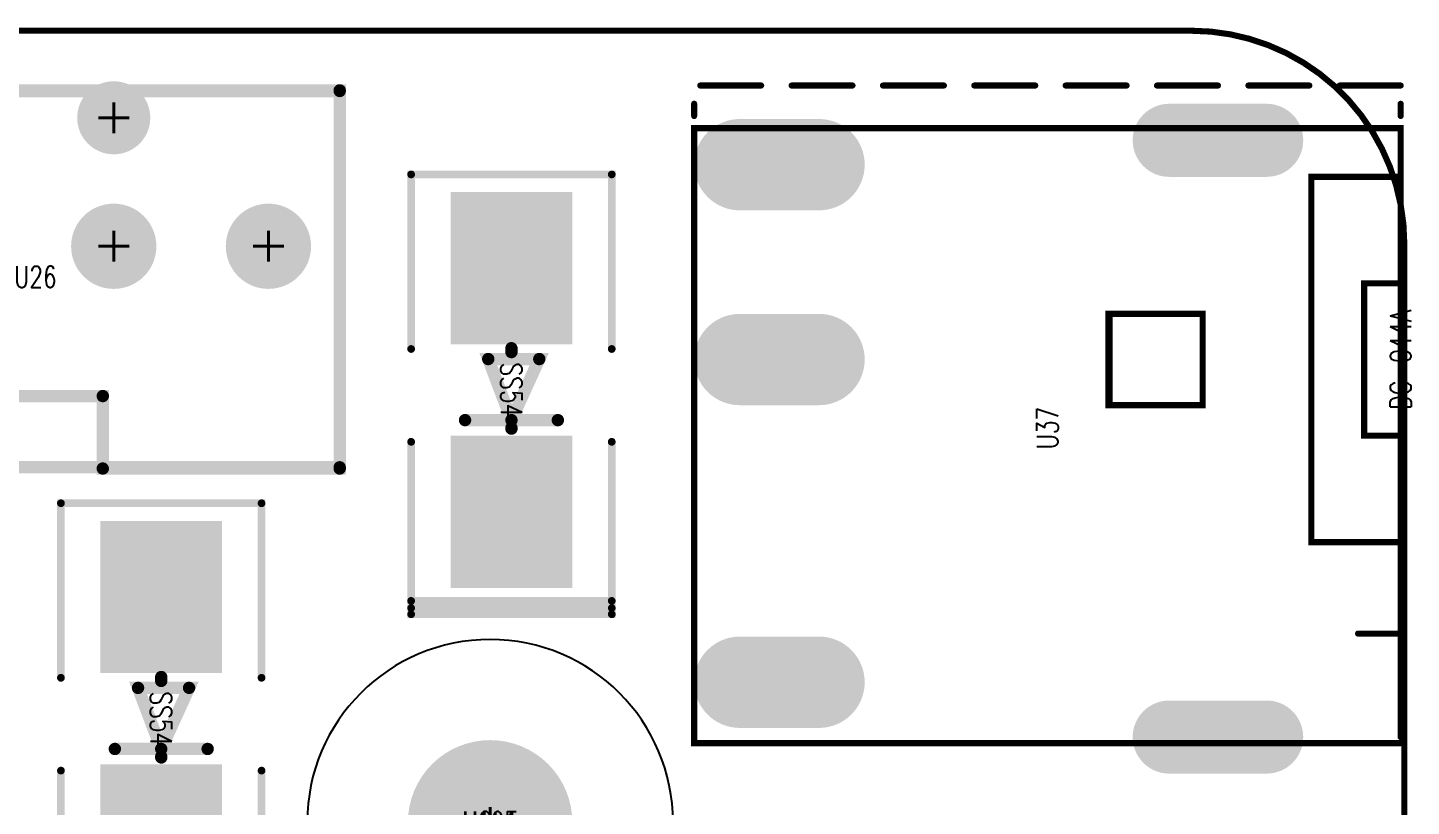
# Model space of a CAD drawing. Extents: x -4 to 157, y -7 to 87.
# Drawn here: x 133.91 to 156.62, y 73.76 to 86.55 of the extents above; entities that cross this region are included whole.
import ezdxf
from ezdxf.enums import TextEntityAlignment as Align

# ---------------------------------------------------------------- set-up
doc = ezdxf.new("R2010")
doc.units = 0
doc.linetypes.add('KEEPOUT_00001000$0', pattern=[2, 1, 1])
doc.linetypes.add('KEEPOUT_00011100$0', pattern=[2, 1, 1])
for name, color, linetype in [('2D_LINE_00', 1, 'CONTINUOUS'), ('ATTRIBUTE_01', 130, 'CONTINUOUS'), ('BOARD_OUTLINE_00', 254, 'CONTINUOUS'), ('DRIL_NPLTE_THRU_01', 3, 'CONTINUOUS'), ('DRIL_NPLTE_THRU_02', 171, 'CONTINUOUS'), ('DRIL_NPLTE_THRU_03', 222, 'CONTINUOUS'), ('DRIL_NPLTE_THRU_04', 2, 'CONTINUOUS'), ('DRIL_PLTE_THRU_01', 3, 'CONTINUOUS'), ('DRIL_PLTE_THRU_02', 171, 'CONTINUOUS'), ('DRIL_PLTE_THRU_03', 222, 'CONTINUOUS'), ('DRIL_PLTE_THRU_04', 2, 'CONTINUOUS'), ('DRIL_SYMBOL', 254, 'CONTINUOUS'), ('KEEPOUT_-1', 254, 'CONTINUOUS'), ('KEEPOUT_01', 1, 'CONTINUOUS'), ('PADS_BOT', 56, 'CONTINUOUS'), ('PADS_INNER', 96, 'CONTINUOUS'), ('PADS_TOP', 96, 'CONTINUOUS'), ('PART_NAME_126', 6, 'CONTINUOUS'), ('PART_TOP_2DLINE_00', 255, 'CONTINUOUS'), ('PART_TOP_2DLINE_01', 255, 'CONTINUOUS'), ('PART_TOP_2DLINE_126', 255, 'CONTINUOUS')]:
    doc.layers.add(name, color=color, linetype=linetype)
doc.styles.add('W0$05', font='simplex', dxfattribs={"width": 0.75})

# ---------------------------------------------------------------- blocks, each defined once
blk = doc.blocks.new('BOARD_1')
at = {"layer": 'BOARD_OUTLINE_00', "const_width": 0.1}
blk.add_lwpolyline([(0, -3.5, -0.414214), (3.5, 0), (156.51, 0, -0.414214), (160.01, -3.5), (160.01, -86.52, -0.414214), (156.51, -90.02), (3.5, -90.02, -0.414214), (0, -86.52)], format="xyb", close=True, dxfattribs=at)
blk = doc.blocks.new('SMOOTH_0$1')
at = {"const_width": 0.05}
blk.add_lwpolyline([(-0.025, 0, 1), (0.025, 0, 1)], format="xyb", close=True, dxfattribs=at)
blk = doc.blocks.new('DRAWING_9')
at = {"layer": '2D_LINE_00', "const_width": 0.1}
blk.add_lwpolyline([(0, 0), (1.55, 0), (1.55, -1.5), (0, -1.5)], close=True, dxfattribs=at)
at = {"layer": '2D_LINE_00'}
for p in [(0, 0), (1.55, 0), (0, -1.5), (1.55, -1.5)]:
    blk.add_blockref('SMOOTH_0$1', p, dxfattribs=at)
blk = doc.blocks.new('SMOOTH_0$2032')
at = {"const_width": 0.1016}
blk.add_lwpolyline([(-0.0508, 0, 1), (0.0508, 0, 1)], format="xyb", close=True, dxfattribs=at)
blk = doc.blocks.new('SMOOTH_0$127')
at = {"const_width": 0.0635}
blk.add_lwpolyline([(-0.03175, 0, 1), (0.03175, 0, 1)], format="xyb", close=True, dxfattribs=at)
blk = doc.blocks.new('PART_BODY_TOP_268')
at = {"layer": 'PART_TOP_2DLINE_126'}
for points, const_width in [([(-0.6731, 1.646936), (-3.539998, 1.646936), (-3.539998, -1.646936), (-0.6731, -1.646936)], 0.127), ([(0.8509, -1.646936), (3.463798, -1.646936), (3.463798, 1.646936), (0.8509, 1.646936)], 0.127), ([(3.463798, 1.646936), (3.5814, 1.646936), (3.5814, -1.646936), (3.463798, -1.646936)], 0.127), ([(3.5814, -1.646936), (3.683, -1.646936), (3.683, 1.646936), (3.5814, 1.646936)], 0.127), ([(0.4953, 0.762), (0.4953, -0.762)], 0.2032), ([(0.635, 0), (0.4953, 0), (-0.508, 0.4572), (-0.508, -0.381), (0.4953, 0), (0.6223, 0)], 0.2032), ([(-0.6858, 0), (-0.6223, 0)], 0.2032)]:
    blk.add_lwpolyline(points, dxfattribs=dict(at, const_width=const_width))
for name, p in [('SMOOTH_0$127', (-3.539998, 1.646936)), ('SMOOTH_0$127', (-0.6731, 1.646936)), ('SMOOTH_0$127', (0.8509, 1.646936)), ('SMOOTH_0$127', (3.463798, 1.646936)), ('SMOOTH_0$127', (3.463798, 1.646936)), ('SMOOTH_0$127', (3.5814, 1.646936)), ('SMOOTH_0$127', (3.5814, 1.646936)), ('SMOOTH_0$127', (3.683, 1.646936)), ('SMOOTH_0$2032', (0.4953, 0.762)), ('SMOOTH_0$2032', (-0.508, 0.4572)), ('SMOOTH_0$2032', (-0.6858, 0)), ('SMOOTH_0$2032', (-0.6223, 0)), ('SMOOTH_0$2032', (0.4953, 0)), ('SMOOTH_0$2032', (0.4953, 0)), ('SMOOTH_0$2032', (0.6223, 0)), ('SMOOTH_0$2032', (0.635, 0)), ('SMOOTH_0$2032', (-0.508, -0.381)), ('SMOOTH_0$2032', (0.4953, -0.762)), ('SMOOTH_0$127', (-3.539998, -1.646936)), ('SMOOTH_0$127', (-0.6731, -1.646936)), ('SMOOTH_0$127', (0.8509, -1.646936)), ('SMOOTH_0$127', (3.463798, -1.646936)), ('SMOOTH_0$127', (3.463798, -1.646936)), ('SMOOTH_0$127', (3.5814, -1.646936)), ('SMOOTH_0$127', (3.5814, -1.646936)), ('SMOOTH_0$127', (3.683, -1.646936))]:
    blk.add_blockref(name, p, dxfattribs=at)
blk = doc.blocks.new('DRIL_HOLE_0')
blk.add_lwpolyline([(0, 0, 1), (0, 0, 1)], format="xyb", close=True)
blk = doc.blocks.new('PAD_0')
blk.add_lwpolyline([(0, 0, 1), (0, 0, 1)], format="xyb", close=True)
blk = doc.blocks.new('PAD_23')
at = {"const_width": 2}
blk.add_lwpolyline([(-1.25, 0), (1.25, 0)], dxfattribs=at)
blk = doc.blocks.new('STK_TOP_24')
at = {"layer": 'DRIL_PLTE_THRU_01'}
blk.add_blockref('DRIL_HOLE_0', (0, 0), dxfattribs=at)
at = {"layer": 'DRIL_PLTE_THRU_02'}
blk.add_blockref('DRIL_HOLE_0', (0, 0), dxfattribs=at)
at = {"layer": 'DRIL_PLTE_THRU_03'}
blk.add_blockref('DRIL_HOLE_0', (0, 0), dxfattribs=at)
at = {"layer": 'DRIL_PLTE_THRU_04'}
blk.add_blockref('DRIL_HOLE_0', (0, 0), dxfattribs=at)
at = {"layer": 'PADS_BOT'}
blk.add_blockref('PAD_0', (0, 0), dxfattribs=at)
at = {"layer": 'PADS_INNER'}
blk.add_blockref('PAD_0', (0, 0), dxfattribs=at)
at = {"layer": 'PADS_TOP'}
blk.add_blockref('PAD_23', (0, 0), dxfattribs=at)
blk = doc.blocks.new('SYM_TOP_19')
for name, p in [('PART_BODY_TOP_268', (0, 0)), ('STK_TOP_24', (-1.999996, 0)), ('STK_TOP_24', (1.999996, 0))]:
    blk.add_blockref(name, p)
blk = doc.blocks.new('PART_TOP_188')
blk.add_blockref('SYM_TOP_19', (0, 0))
at = {"layer": 'ATTRIBUTE_01', "style": 'W0$05', "width": 0.75}
blk.add_text('SS54', height=0.35, dxfattribs=at).set_placement((0, 0), align=Align.MIDDLE_CENTER)
blk = doc.blocks.new('PART_TOP_189')
blk.add_blockref('SYM_TOP_19', (0, 0))
at = {"layer": 'ATTRIBUTE_01', "style": 'W0$05', "width": 0.75}
blk.add_text('SS54', height=0.35, dxfattribs=at).set_placement((0, 0), align=Align.MIDDLE_CENTER)
at = {"layer": 'PART_NAME_126', "style": 'W0$05', "width": 0.75}
blk.add_text('D46', height=0.35, rotation=180, dxfattribs=at).set_placement((2.275, -0.5), align=Align.MIDDLE_CENTER)
blk = doc.blocks.new('PART_BODY_TOP_306')
at = {"layer": 'PART_TOP_2DLINE_126', "const_width": 0.203}
for points in [[(-1.19, 2.56), (-1.19, -3.63), (0.28, -3.63), (0.28, -2.46), (4.91, -2.46), (4.91, -3.65), (8.8, -3.65), (8.8, 2.56)], [(-1.19, 2.55), (8.8, 2.55), (8.8, -3.63), (-1.19, -3.63)]]:
    blk.add_lwpolyline(points, close=True, dxfattribs=at)
at = {"layer": 'PART_TOP_2DLINE_126'}
for p in [(-1.19, 2.56), (-1.19, 2.55), (8.8, 2.56), (8.8, 2.55), (0.28, -2.46), (4.91, -2.46), (-1.19, -3.63), (-1.19, -3.63), (0.28, -3.63), (4.91, -3.65), (8.8, -3.63), (8.8, -3.65)]:
    blk.add_blockref('SMOOTH_0$2032', p, dxfattribs=at)
blk = doc.blocks.new('DRIL_SYMBOL_0$9')
at = {"layer": 'DRIL_SYMBOL', "const_width": 0.0508}
for points in [[(0, -0.254), (0, 0.254)], [(-0.254, 0), (0.254, 0)]]:
    blk.add_lwpolyline(points, dxfattribs=at)
blk = doc.blocks.new('DRIL_HOLE_0$9')
at = {"const_width": 0.45}
blk.add_lwpolyline([(-0.225, 0, 1), (0.225, 0, 1)], format="xyb", close=True, dxfattribs=at)
blk.add_blockref('DRIL_SYMBOL_0$9', (0, 0))
blk = doc.blocks.new('PAD_91')
at = {"const_width": 0.7}
blk.add_lwpolyline([(0, -0.35, 1), (0, 0.35, 1)], format="xyb", close=True, dxfattribs=at)
blk = doc.blocks.new('STK_TOP_88')
at = {"layer": 'DRIL_PLTE_THRU_01'}
blk.add_blockref('DRIL_HOLE_0$9', (0, 0), dxfattribs=at)
at = {"layer": 'DRIL_PLTE_THRU_02'}
blk.add_blockref('DRIL_HOLE_0$9', (0, 0), dxfattribs=at)
at = {"layer": 'DRIL_PLTE_THRU_03'}
blk.add_blockref('DRIL_HOLE_0$9', (0, 0), dxfattribs=at)
at = {"layer": 'DRIL_PLTE_THRU_04'}
blk.add_blockref('DRIL_HOLE_0$9', (0, 0), dxfattribs=at)
at = {"layer": 'PADS_BOT'}
blk.add_blockref('PAD_91', (0, 0), dxfattribs=at)
at = {"layer": 'PADS_INNER'}
blk.add_blockref('PAD_91', (0, 0), dxfattribs=at)
at = {"layer": 'PADS_TOP'}
blk.add_blockref('PAD_91', (0, 0), dxfattribs=at)
blk = doc.blocks.new('DRIL_SYMBOL_1$2')
at = {"layer": 'DRIL_SYMBOL', "const_width": 0.0508}
for points in [[(0, -0.254), (0, 0.254)], [(-0.254, 0), (0.254, 0)]]:
    blk.add_lwpolyline(points, dxfattribs=at)
blk = doc.blocks.new('DRIL_HOLE_1$2')
at = {"const_width": 0.6}
blk.add_lwpolyline([(-0.3, 0, 1), (0.3, 0, 1)], format="xyb", close=True, dxfattribs=at)
blk.add_blockref('DRIL_SYMBOL_1$2', (0, 0))
blk = doc.blocks.new('PAD_89')
at = {"const_width": 0.6}
blk.add_lwpolyline([(0, -0.3, 1), (0, 0.3, 1)], format="xyb", close=True, dxfattribs=at)
blk = doc.blocks.new('STK_TOP_89')
at = {"layer": 'DRIL_PLTE_THRU_01'}
blk.add_blockref('DRIL_HOLE_1$2', (0, 0), dxfattribs=at)
at = {"layer": 'DRIL_PLTE_THRU_02'}
blk.add_blockref('DRIL_HOLE_1$2', (0, 0), dxfattribs=at)
at = {"layer": 'DRIL_PLTE_THRU_03'}
blk.add_blockref('DRIL_HOLE_1$2', (0, 0), dxfattribs=at)
at = {"layer": 'DRIL_PLTE_THRU_04'}
blk.add_blockref('DRIL_HOLE_1$2', (0, 0), dxfattribs=at)
at = {"layer": 'PADS_BOT'}
blk.add_blockref('PAD_89', (0, 0), dxfattribs=at)
at = {"layer": 'PADS_INNER'}
blk.add_blockref('PAD_89', (0, 0), dxfattribs=at)
at = {"layer": 'PADS_TOP'}
blk.add_blockref('PAD_89', (0, 0), dxfattribs=at)
blk = doc.blocks.new('SYM_TOP_57')
for name, p in [('PART_BODY_TOP_306', (0, 0)), ('STK_TOP_89', (5.09, 2.11)), ('STK_TOP_88', (0.01, 0)), ('STK_TOP_88', (2.55, 0)), ('STK_TOP_88', (5.09, 0)), ('STK_TOP_88', (7.63, 0))]:
    blk.add_blockref(name, p)
blk = doc.blocks.new('PART_TOP_478')
blk.add_blockref('SYM_TOP_57', (0, 0))
at = {"layer": 'ATTRIBUTE_01', "style": 'W0$05', "width": 0.75}
blk.add_text('DIP_2D54MM_4PIN_180', height=0.35, dxfattribs=at).set_placement((0, 0), align=Align.MIDDLE_CENTER)
at = {"layer": 'PART_NAME_126', "style": 'W0$05', "width": 0.75}
blk.add_text('U26', height=0.35, dxfattribs=at).set_placement((3.805, -0.502), align=Align.MIDDLE_CENTER)
blk = doc.blocks.new('PART_BODY_TOP_313')
at = {"layer": 'KEEPOUT_-1', "linetype": 'KEEPOUT_00001000$0'}
blk.add_lwpolyline([(-3.003, 0, 1), (3.003, 0, 1)], format="xyb", close=True, dxfattribs=at)
at = {"layer": 'KEEPOUT_01', "linetype": 'KEEPOUT_00001000$0'}
blk.add_lwpolyline([(-3.003, 0, 1), (3.003, 0, 1)], format="xyb", close=True, dxfattribs=at)
blk = doc.blocks.new('DRIL_SYMBOL_2$7')
at = {"layer": 'DRIL_SYMBOL', "const_width": 0.0508}
for points in [[(0, -0.254), (0, 0.254)], [(-0.254, 0), (0.254, 0)]]:
    blk.add_lwpolyline(points, dxfattribs=at)
blk = doc.blocks.new('DRIL_HOLE_2$7')
at = {"const_width": 1.35}
blk.add_lwpolyline([(-0.675, 0, 1), (0.675, 0, 1)], format="xyb", close=True, dxfattribs=at)
blk.add_blockref('DRIL_SYMBOL_2$7', (0, 0))
blk = doc.blocks.new('PAD_97')
at = {"const_width": 1.35}
blk.add_lwpolyline([(0, -0.675, 1), (0, 0.675, 1)], format="xyb", close=True, dxfattribs=at)
blk = doc.blocks.new('STK_TOP_97')
at = {"layer": 'DRIL_NPLTE_THRU_01'}
blk.add_blockref('DRIL_HOLE_2$7', (0, 0), dxfattribs=at)
at = {"layer": 'DRIL_NPLTE_THRU_02'}
blk.add_blockref('DRIL_HOLE_2$7', (0, 0), dxfattribs=at)
at = {"layer": 'DRIL_NPLTE_THRU_03'}
blk.add_blockref('DRIL_HOLE_2$7', (0, 0), dxfattribs=at)
at = {"layer": 'DRIL_NPLTE_THRU_04'}
blk.add_blockref('DRIL_HOLE_2$7', (0, 0), dxfattribs=at)
at = {"layer": 'PADS_BOT'}
blk.add_blockref('PAD_97', (0, 0), dxfattribs=at)
at = {"layer": 'PADS_INNER'}
blk.add_blockref('PAD_97', (0, 0), dxfattribs=at)
at = {"layer": 'PADS_TOP'}
blk.add_blockref('PAD_97', (0, 0), dxfattribs=at)
blk = doc.blocks.new('SYM_TOP_64')
for name in ['PART_BODY_TOP_313', 'STK_TOP_97']:
    blk.add_blockref(name, (0, 0))
blk = doc.blocks.new('PART_TOP_494')
blk.add_blockref('SYM_TOP_64', (0, 0))
at = {"layer": 'ATTRIBUTE_01', "style": 'W0$05', "width": 0.75}
blk.add_text('HOLE', height=0.35, dxfattribs=at).set_placement((0, 0), align=Align.MIDDLE_CENTER)
at = {"layer": 'PART_NAME_126', "style": 'W0$05', "width": 0.75}
blk.add_text('H101', height=0.35, dxfattribs=at).set_placement((0, 0), align=Align.MIDDLE_CENTER)
blk = doc.blocks.new('SMOOTH_0$10008')
at = {"const_width": 0.05004}
blk.add_lwpolyline([(-0.02502, 0, 1), (0.02502, 0, 1)], format="xyb", close=True, dxfattribs=at)
blk = doc.blocks.new('PART_BODY_TOP_320')
at = {"layer": 'KEEPOUT_01', "linetype": 'KEEPOUT_00011100$0'}
blk.add_lwpolyline([(-0.759, 4.741), (0.741, 4.741), (0.741, 3.241), (-0.759, 3.241)], close=True, dxfattribs=at)
at = {"layer": 'PART_TOP_2DLINE_00', "const_width": 0.1}
for points in [[(-3, 0), (-3, 1.466), (3, 1.466), (3, 0)], [(-4.5, 0.7), (-4.5, 0)], [(1.25, 0), (1.25, 0.6), (-1.25, 0.6), (-1.25, 0)]]:
    blk.add_lwpolyline(points, dxfattribs=at)
at = {"layer": 'PART_TOP_2DLINE_01', "const_width": 0.1}
for points in [[(-6.2, 0), (3.8, 0), (3.8, 11.6), (-6.3, 11.6), (-6.3, 0)], [(4, 11.6), (4.2, 11.6)], [(4.5, 11.5), (4.5, 10.5)], [(4.5, 10), (4.5, 9)], [(4.5, 8.5), (4.5, 7.5)], [(4.5, 7), (4.5, 6)], [(4.5, 5.5), (4.5, 4.5)], [(4.5, 4), (4.5, 3)], [(4.5, 2.5), (4.5, 1.5)], [(4.5, 1), (4.5, 0)], [(4, 0), (4.2, 0)]]:
    blk.add_lwpolyline(points, dxfattribs=at)
at = {"layer": 'PART_TOP_2DLINE_00'}
for p in [(-3, 1.466), (3, 1.466), (-4.5, 0.7), (-1.25, 0.6), (1.25, 0.6), (-4.5, 0), (-3, 0), (-1.25, 0), (1.25, 0), (3, 0)]:
    blk.add_blockref('SMOOTH_0$10008', p, dxfattribs=at)
at = {"layer": 'PART_TOP_2DLINE_01'}
for p in [(-6.3, 11.6), (3.8, 11.6), (4, 11.6), (4.2, 11.6), (4.5, 11.5), (4.5, 10.5), (4.5, 10), (4.5, 9), (4.5, 8.5), (4.5, 7.5), (4.5, 7), (4.5, 6), (4.5, 5.5), (4.5, 4.5), (4.5, 4), (4.5, 3), (4.5, 2.5), (4.5, 1.5), (4.5, 1), (-6.3, 0), (-6.2, 0), (3.8, 0), (4, 0), (4.2, 0), (4.5, 0)]:
    blk.add_blockref('SMOOTH_0$10008', p, dxfattribs=at)
blk = doc.blocks.new('DRIL_SLOT_0003100078000000900')
at = {"const_width": 0.3937}
blk.add_lwpolyline([(0.19685, -0.5969), (0.19685, 0.5969, 1), (-0.19685, 0.5969), (-0.19685, -0.5969, 1)], format="xyb", close=True, dxfattribs=at)
blk = doc.blocks.new('PAD_103')
at = {"const_width": 0.6}
blk.add_lwpolyline([(-0.65, -0.3), (0.65, -0.3, 1), (0.65, 0.3), (-0.65, 0.3, 1)], format="xyb", close=True, dxfattribs=at)
blk = doc.blocks.new('PAD_104')
at = {"const_width": 0.75}
blk.add_lwpolyline([(-0.65, -0.375), (0.65, -0.375, 1), (0.65, 0.375), (-0.65, 0.375, 1)], format="xyb", close=True, dxfattribs=at)
blk = doc.blocks.new('STK_TOP_103')
at = {"layer": 'DRIL_PLTE_THRU_01'}
blk.add_blockref('DRIL_SLOT_0003100078000000900', (0, 0), dxfattribs=at)
at = {"layer": 'DRIL_PLTE_THRU_02'}
blk.add_blockref('DRIL_SLOT_0003100078000000900', (0, 0), dxfattribs=at)
at = {"layer": 'DRIL_PLTE_THRU_03'}
blk.add_blockref('DRIL_SLOT_0003100078000000900', (0, 0), dxfattribs=at)
at = {"layer": 'DRIL_PLTE_THRU_04'}
blk.add_blockref('DRIL_SLOT_0003100078000000900', (0, 0), dxfattribs=at)
at = {"layer": 'PADS_BOT', "rotation": 90}
blk.add_blockref('PAD_104', (0, 0), dxfattribs=at)
at = {"layer": 'PADS_INNER', "rotation": 90}
blk.add_blockref('PAD_103', (0, 0), dxfattribs=at)
at = {"layer": 'PADS_TOP', "rotation": 90}
blk.add_blockref('PAD_103', (0, 0), dxfattribs=at)
blk = doc.blocks.new('DRIL_SLOT_0002300078000000900')
at = {"const_width": 0.2921}
blk.add_lwpolyline([(0.14605, -0.6985), (0.14605, 0.6985, 1), (-0.14605, 0.6985), (-0.14605, -0.6985, 1)], format="xyb", close=True, dxfattribs=at)
blk = doc.blocks.new('PAD_105')
at = {"const_width": 0.5}
blk.add_lwpolyline([(-0.75, -0.25), (0.75, -0.25, 1), (0.75, 0.25), (-0.75, 0.25, 1)], format="xyb", close=True, dxfattribs=at)
blk = doc.blocks.new('PAD_106')
at = {"const_width": 0.6}
blk.add_lwpolyline([(-0.8, -0.3), (0.8, -0.3, 1), (0.8, 0.3), (-0.8, 0.3, 1)], format="xyb", close=True, dxfattribs=at)
blk = doc.blocks.new('STK_TOP_104')
at = {"layer": 'DRIL_PLTE_THRU_01'}
blk.add_blockref('DRIL_SLOT_0002300078000000900', (0, 0), dxfattribs=at)
at = {"layer": 'DRIL_PLTE_THRU_02'}
blk.add_blockref('DRIL_SLOT_0002300078000000900', (0, 0), dxfattribs=at)
at = {"layer": 'DRIL_PLTE_THRU_03'}
blk.add_blockref('DRIL_SLOT_0002300078000000900', (0, 0), dxfattribs=at)
at = {"layer": 'DRIL_PLTE_THRU_04'}
blk.add_blockref('DRIL_SLOT_0002300078000000900', (0, 0), dxfattribs=at)
at = {"layer": 'PADS_BOT', "rotation": 90}
blk.add_blockref('PAD_106', (0, 0), dxfattribs=at)
at = {"layer": 'PADS_INNER', "rotation": 90}
blk.add_blockref('PAD_105', (0, 0), dxfattribs=at)
at = {"layer": 'PADS_TOP', "rotation": 90}
blk.add_blockref('PAD_105', (0, 0), dxfattribs=at)
blk = doc.blocks.new('SYM_TOP_71')
for name, p in [('PART_BODY_TOP_320', (0, 0)), ('STK_TOP_103', (-5.3, 10.2)), ('STK_TOP_103', (0, 10.2)), ('STK_TOP_103', (3.2, 10.2)), ('STK_TOP_104', (-6.2, 3)), ('STK_TOP_104', (3.6, 3))]:
    blk.add_blockref(name, p)
blk = doc.blocks.new('PART_TOP_530')
blk.add_blockref('SYM_TOP_71', (0, 0))
at = {"layer": 'ATTRIBUTE_01', "style": 'W0$05', "width": 0.75}
blk.add_text('DC-044A', height=0.35, dxfattribs=at).set_placement((0, 0), align=Align.MIDDLE_CENTER)
at = {"layer": 'PART_NAME_126', "style": 'W0$05', "width": 0.75}
blk.add_text('U37', height=0.35, dxfattribs=at).set_placement((-1.12498, 5.8), align=Align.MIDDLE_CENTER)

msp = doc.modelspace()

# ---------------------------------------------------------------- block references
for name, p in [('BOARD_1', (-3.5, 86.5)), ('PART_TOP_478', (130.23, 82.96)), ('DRAWING_9', (151.65, 81.85)), ('PART_TOP_494', (141.5, 73.5))]:
    msp.add_blockref(name, p)
for name, p, rotation in [('PART_TOP_530', (156.45, 81.1), 90), ('PART_TOP_188', (141.85, 80.6), 270), ('PART_TOP_189', (136.1, 75.2), 270)]:
    msp.add_blockref(name, p, dxfattribs=dict(rotation=rotation))

doc.saveas('drawing.dxf')
